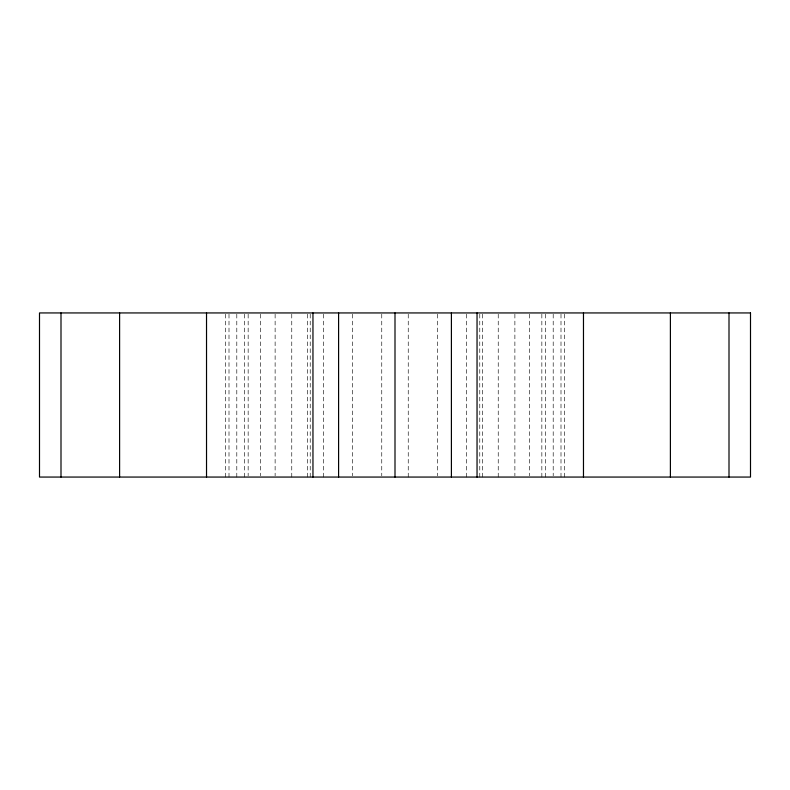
<?xml version="1.0" encoding="UTF-8"?>
<svg xmlns="http://www.w3.org/2000/svg" width="790" height="790" viewBox="0 0 790 790"><rect width="100%" height="100%" fill="white"/><g stroke="black" fill="none" stroke-linecap="round" stroke-linejoin="round"><path stroke-width="0.59" stroke-dasharray="3.95 2.96" d="M564.544 314.173L564.544 477.061M560.999 314.173L560.999 477.061M553.198 314.173L553.198 475.827M545.396 314.173L545.396 477.061M541.851 314.173L541.851 477.061M529.488 314.173L529.488 475.827M514.883 314.173L514.883 475.827M498.233 314.173L498.233 477.061M482.512 314.173L482.512 477.061M479.777 314.173L479.777 477.061M466.525 314.173L466.525 477.061M437.384 314.173L437.384 475.827M408.242 314.173L408.242 477.061M381.758 314.173L381.758 475.827M352.616 314.173L352.616 475.827M323.475 314.173L323.475 477.061M310.223 314.173L310.223 477.061M307.488 314.173L307.488 477.061M291.767 314.173L291.767 477.061M275.118 314.173L275.118 475.827M260.512 314.173L260.512 475.827M248.149 314.173L248.149 475.827M244.604 314.173L244.604 477.061M236.803 314.173L236.803 477.061M229.001 314.173L229.001 477.061M225.456 314.173L225.456 477.061"/><path stroke-width="1.19" d="M729.002 312.939L729.002 477.061M670.394 312.939L670.394 477.061M583.474 312.939L583.474 477.061M477.041 312.939L477.041 477.061M451.406 312.939L451.406 477.061M395 312.939L395 477.061M338.594 312.939L338.594 477.061M312.959 312.939L312.959 477.061M206.526 312.939L206.526 477.061M119.606 312.939L119.606 477.061M60.998 312.939L60.998 477.061M750.5 312.939L39.5 312.939L39.5 477.061L750.5 477.061L750.5 312.939"/></g></svg>
